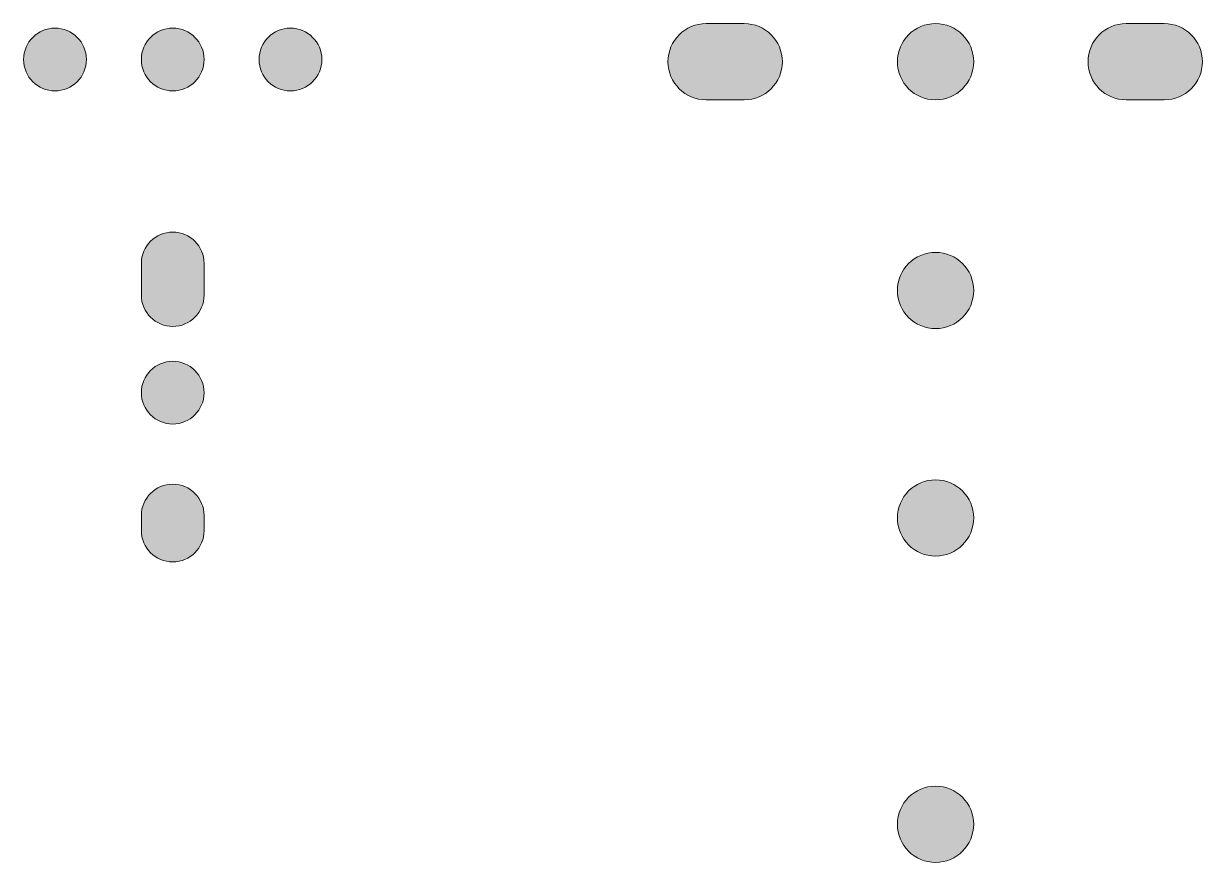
# Model space of a CAD drawing. Header units: inches. Extents: x 1.01 to 4.88, y -4.38 to -1.63.
import ezdxf

# ---------------------------------------------------------------- set-up
doc = ezdxf.new("R2010")
doc.units = ezdxf.units.IN
doc.header["$MEASUREMENT"] = 0
doc.layers.add('Layer 1', color=7, linetype='Continuous', lineweight=0)

# ---------------------------------------------------------------- blocks, each defined once
blk = doc.blocks.new('Block_0')
at = {"layer": 'Layer 1', "transparency": 33554687}
h = blk.add_hatch(color=7, dxfattribs=at)
h.dxf.hatch_style = 2
edge = h.paths.add_edge_path()
edge.add_spline(control_points=[(3.3738, -1.8766), (3.4429, -1.8766), (3.4988, -1.8206), (3.4988, -1.7516), (3.4988, -1.6825), (3.4429, -1.6266), (3.3738, -1.6266), (3.3738, -1.6266), (3.2488, -1.6266), (3.2488, -1.6266), (3.1798, -1.6266), (3.1238, -1.6825), (3.1238, -1.7516), (3.1238, -1.8206), (3.1798, -1.8766), (3.2488, -1.8766), (3.2488, -1.8766), (3.3738, -1.8766), (3.3738, -1.8766)], knot_values=[0, 0, 0, 0, 1, 1, 1, 2, 2, 2, 3, 3, 3, 4, 4, 4, 5, 5, 5, 6, 6, 6, 6], degree=3, periodic=0)
h = blk.add_hatch(color=7, dxfattribs=at)
h.dxf.hatch_style = 2
edge = h.paths.add_edge_path()
edge.add_arc((4.0012, -1.7516), 0.125, 0, 360)
h = blk.add_hatch(color=7, dxfattribs=at)
h.dxf.hatch_style = 2
edge = h.paths.add_edge_path()
edge.add_spline(control_points=[(4.7512, -1.8766), (4.8202, -1.8766), (4.8762, -1.8206), (4.8762, -1.7516), (4.8762, -1.6825), (4.8202, -1.6266), (4.7512, -1.6266), (4.7512, -1.6266), (4.6262, -1.6266), (4.6262, -1.6266), (4.5571, -1.6266), (4.5012, -1.6825), (4.5012, -1.7516), (4.5012, -1.8206), (4.5571, -1.8766), (4.6262, -1.8766), (4.6262, -1.8766), (4.7512, -1.8766), (4.7512, -1.8766)], knot_values=[0, 0, 0, 0, 1, 1, 1, 2, 2, 2, 3, 3, 3, 4, 4, 4, 5, 5, 5, 6, 6, 6, 6], degree=3, periodic=0)
h = blk.add_hatch(color=7, dxfattribs=at)
h.dxf.hatch_style = 2
edge = h.paths.add_edge_path()
edge.add_arc((4.0012, -2.5016), 0.125, 0, 360)
h = blk.add_hatch(color=7, dxfattribs=at)
h.dxf.hatch_style = 2
edge = h.paths.add_edge_path()
edge.add_arc((4.0012, -3.2473), 0.125, 0, 360)
h = blk.add_hatch(color=7, dxfattribs=at)
h.dxf.hatch_style = 2
edge = h.paths.add_edge_path()
edge.add_arc((4.0012, -4.2516), 0.125, 0, 360)
at = {"layer": 'Layer 1'}
for centre in [(4.0012, -1.7516), (4.0012, -2.5016), (4.0012, -3.2473), (4.0012, -4.2516)]:
    blk.add_circle(centre, 0.125, dxfattribs=at)
for points in [[(3.3738, -1.8766), (3.4429, -1.8766), (3.4988, -1.8206), (3.4988, -1.7516), (3.4988, -1.6825), (3.4429, -1.6266), (3.3738, -1.6266), (3.3738, -1.6266), (3.2488, -1.6266), (3.2488, -1.6266), (3.1798, -1.6266), (3.1238, -1.6825), (3.1238, -1.7516), (3.1238, -1.8206), (3.1798, -1.8766), (3.2488, -1.8766), (3.2488, -1.8766), (3.3738, -1.8766), (3.3738, -1.8766)], [(4.7512, -1.8766), (4.8202, -1.8766), (4.8762, -1.8206), (4.8762, -1.7516), (4.8762, -1.6825), (4.8202, -1.6266), (4.7512, -1.6266), (4.7512, -1.6266), (4.6262, -1.6266), (4.6262, -1.6266), (4.5571, -1.6266), (4.5012, -1.6825), (4.5012, -1.7516), (4.5012, -1.8206), (4.5571, -1.8766), (4.6262, -1.8766), (4.6262, -1.8766), (4.7512, -1.8766), (4.7512, -1.8766)]]:
    blk.add_open_spline(points, degree=3, knots=[0, 0, 0, 0, 1, 1, 1, 2, 2, 2, 3, 3, 3, 4, 4, 4, 5, 5, 5, 6, 6, 6, 6], dxfattribs=at)
blk = doc.blocks.new('Block_1')
at = {"layer": 'Layer 1', "transparency": 33554687}
h = blk.add_hatch(color=7, dxfattribs=at)
h.dxf.hatch_style = 2
edge = h.paths.add_edge_path()
edge.add_arc((1.114, -1.7444), 0.1029, 0, 360)
h = blk.add_hatch(color=7, dxfattribs=at)
h.dxf.hatch_style = 2
edge = h.paths.add_edge_path()
edge.add_arc((1.5, -1.7444), 0.1029, 0, 360)
h = blk.add_hatch(color=7, dxfattribs=at)
h.dxf.hatch_style = 2
edge = h.paths.add_edge_path()
edge.add_arc((1.886, -1.7444), 0.1029, 0, 360)
h = blk.add_hatch(color=7, dxfattribs=at)
h.dxf.hatch_style = 2
edge = h.paths.add_edge_path()
edge.add_spline(control_points=[(1.3971, -2.5165), (1.3971, -2.5165), (1.3971, -2.413), (1.3971, -2.413), (1.3971, -2.3562), (1.4431, -2.3101), (1.5, -2.3101), (1.5569, -2.3101), (1.6029, -2.3562), (1.6029, -2.413), (1.6029, -2.413), (1.6029, -2.5165), (1.6029, -2.5165), (1.6029, -2.5733), (1.5569, -2.6194), (1.5, -2.6194), (1.4431, -2.6194), (1.3971, -2.5733), (1.3971, -2.5165)], knot_values=[0, 0, 0, 0, 1, 1, 1, 2, 2, 2, 3, 3, 3, 4, 4, 4, 5, 5, 5, 6, 6, 6, 6], degree=3, periodic=0)
h = blk.add_hatch(color=7, dxfattribs=at)
h.dxf.hatch_style = 2
edge = h.paths.add_edge_path()
edge.add_arc((1.5, -2.8366), 0.1029, 0, 360)
h = blk.add_hatch(color=7, dxfattribs=at)
h.dxf.hatch_style = 2
edge = h.paths.add_edge_path()
edge.add_spline(control_points=[(1.3971, -3.2885), (1.3971, -3.3454), (1.4431, -3.3915), (1.5, -3.3915), (1.5569, -3.3915), (1.6029, -3.3454), (1.6029, -3.2885), (1.6029, -3.2885), (1.6029, -3.2395), (1.6029, -3.2395), (1.6029, -3.1827), (1.5569, -3.1366), (1.5, -3.1366), (1.4431, -3.1366), (1.3971, -3.1827), (1.3971, -3.2395), (1.3971, -3.2395), (1.3971, -3.2885), (1.3971, -3.2885)], knot_values=[0, 0, 0, 0, 1, 1, 1, 2, 2, 2, 3, 3, 3, 4, 4, 4, 5, 5, 5, 6, 6, 6, 6], degree=3, periodic=0)
at = {"layer": 'Layer 1'}
for centre in [(1.114, -1.7444), (1.5, -1.7444), (1.886, -1.7444), (1.5, -2.8366)]:
    blk.add_circle(centre, 0.1029, dxfattribs=at)
for points in [[(1.3971, -2.5165), (1.3971, -2.5165), (1.3971, -2.413), (1.3971, -2.413), (1.3971, -2.3562), (1.4431, -2.3101), (1.5, -2.3101), (1.5569, -2.3101), (1.6029, -2.3562), (1.6029, -2.413), (1.6029, -2.413), (1.6029, -2.5165), (1.6029, -2.5165), (1.6029, -2.5733), (1.5569, -2.6194), (1.5, -2.6194), (1.4431, -2.6194), (1.3971, -2.5733), (1.3971, -2.5165)], [(1.3971, -3.2885), (1.3971, -3.3454), (1.4431, -3.3915), (1.5, -3.3915), (1.5569, -3.3915), (1.6029, -3.3454), (1.6029, -3.2885), (1.6029, -3.2885), (1.6029, -3.2395), (1.6029, -3.2395), (1.6029, -3.1827), (1.5569, -3.1366), (1.5, -3.1366), (1.4431, -3.1366), (1.3971, -3.1827), (1.3971, -3.2395), (1.3971, -3.2395), (1.3971, -3.2885), (1.3971, -3.2885)]]:
    blk.add_open_spline(points, degree=3, knots=[0, 0, 0, 0, 1, 1, 1, 2, 2, 2, 3, 3, 3, 4, 4, 4, 5, 5, 5, 6, 6, 6, 6], dxfattribs=at)

msp = doc.modelspace()

# ---------------------------------------------------------------- block references
at = {"layer": 'Layer 1'}
for name in ['Block_1', 'Block_0']:
    msp.add_blockref(name, (0, 0), dxfattribs=at)

doc.saveas('drawing.dxf')
